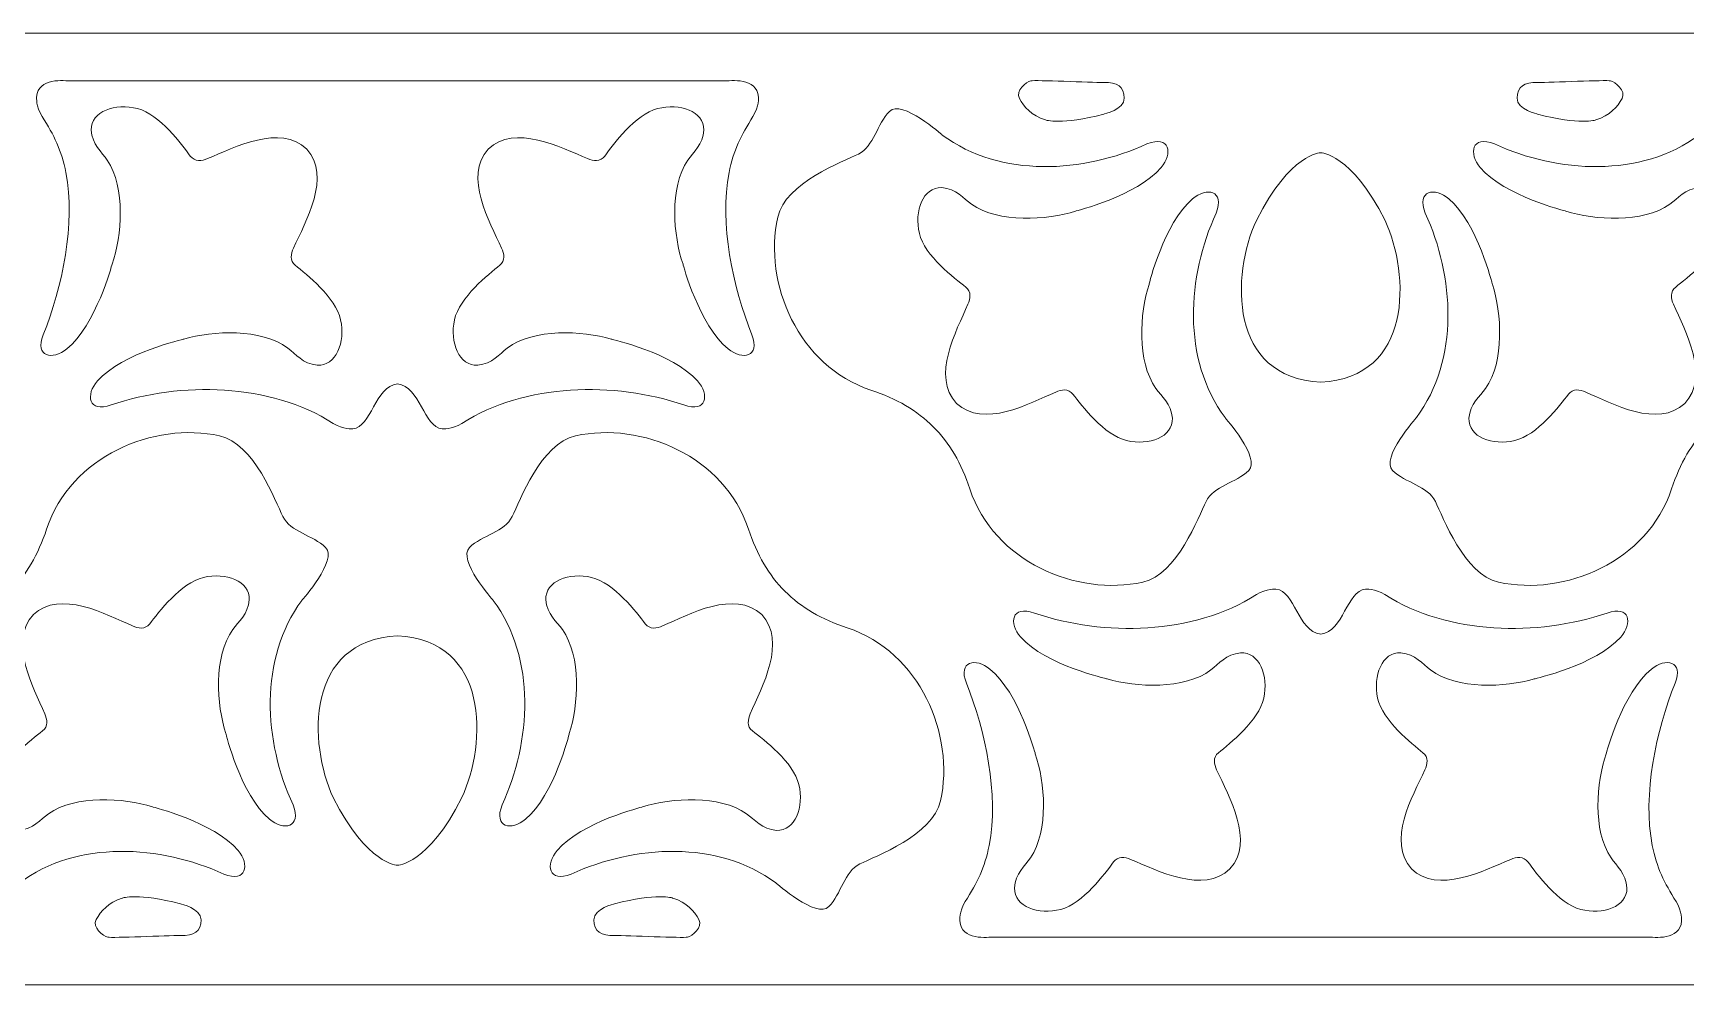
# Model space of a CAD drawing. Header units: centimetres. Extents: x -122 to 122, y -10 to 10.
# Drawn here: x -60.11 to -25.4, y -10 to 10 of the extents above; entities that cross this region are included whole.
import ezdxf

# ---------------------------------------------------------------- set-up
doc = ezdxf.new("R2010")
doc.units = ezdxf.units.CM
doc.header["$MEASUREMENT"] = 0
doc.layers.add('Layer 1', color=7, linetype='Continuous')

msp = doc.modelspace()

# ---------------------------------------------------------------- linework, layer by layer
at = {"layer": 'Layer 1', "color": 242, "lineweight": 9}
for points, knots in [([(-121.97151, 10), (-121.97151, 10), (122.0286, 10), (122.0286, 10), (122.0286, 10), (122.0286, 10), (122.0286, -10.00001), (122.0286, -10.00001), (122.0286, -10.00001), (122.0286, -10.00001), (-121.97151, -10.00001), (-121.97151, -10.00001), (-121.97151, -10.00001), (-121.97151, -10.00001), (-121.97151, 10), (-121.97151, 10)], [0, 0, 0, 0, 0.2, 0.2, 0.2, 0.2, 0.4, 0.4, 0.4, 0.4, 0.6, 0.6, 0.6, 0.6, 1, 1, 1, 1]), ([(-52.45917, 2.63059), (-52.9409, 2.56495), (-53.00464, 1.72649), (-53.39844, 1.68273), (-53.39844, 1.68273), (-53.39844, 1.68273), (-53.59653, 1.66487), (-53.8074, 1.79877), (-53.8074, 1.79877), (-55.15427, 2.65399), (-57.00052, 2.67761), (-58.47185, 2.18843), (-58.47185, 2.18843), (-58.95847, 2.01032), (-59.01261, 2.40402), (-58.76014, 2.68988), (-58.76014, 2.68988), (-58.23497, 3.28423), (-56.94526, 3.56919), (-56.94526, 3.56919), (-56.94526, 3.56919), (-56.33688, 3.75095), (-55.32673, 3.79653), (-54.76377, 3.38083), (-54.76377, 3.38083), (-54.59856, 3.25883), (-54.4499, 3.0513), (-54.14444, 3.02068), (-54.14444, 3.02068), (-53.74465, 3.00104), (-53.5529, 3.50262), (-53.65487, 3.97368), (-53.65487, 3.97368), (-53.75679, 4.44475), (-54.3741, 4.9345), (-54.60562, 5.11965), (-54.60562, 5.11965), (-54.72858, 5.21802), (-54.69932, 5.36584), (-54.64481, 5.48279), (-54.64481, 5.48279), (-54.38687, 6.03651), (-53.84493, 6.98759), (-54.36446, 7.55946), (-54.36446, 7.55946), (-54.91503, 8.10149), (-55.88708, 7.59812), (-56.45068, 7.36255), (-56.45068, 7.36255), (-56.56968, 7.31279), (-56.71862, 7.28944), (-56.81198, 7.41628), (-56.81198, 7.41628), (-56.98767, 7.65502), (-57.4523, 8.29144), (-57.91891, 8.4122), (-57.91891, 8.4122), (-58.38547, 8.53297), (-58.89437, 8.36147), (-58.89076, 7.96124), (-58.89076, 7.96124), (-58.87235, 7.65477), (-58.67101, 7.49787), (-58.55572, 7.32794), (-58.55572, 7.32794), (-58.1629, 6.74878), (-58.24896, 5.74126), (-58.45497, 5.14068), (-58.45497, 5.14068), (-58.45497, 5.14068), (-58.7914, 3.86335), (-59.40631, 3.3625), (-59.40631, 3.3625), (-59.69968, 3.12357), (-60.08718, 3.19047), (-59.90031, 3.65951), (-59.90031, 3.65951), (-59.50267, 4.65767), (-59.21337, 5.99995), (-59.42269, 7.06999), (-59.42269, 7.06999), (-59.51323, 7.53281), (-59.67543, 7.8561), (-59.92275, 8.2456), (-59.92275, 8.2456), (-60.05663, 8.45647), (-60.03881, 8.65458), (-60.03881, 8.65458), (-60.03881, 8.65458), (-60.00591, 9.08118), (-59.45771, 8.9911), (-59.3059, 8.99368), (-59.3059, 8.99368), (-59.3059, 8.99368), (-52.45917, 8.99367), (-52.45917, 8.99367), (-52.45917, 8.99367), (-52.45917, 8.99367), (-45.61252, 8.99367), (-45.61252, 8.99367), (-45.61252, 8.99367), (-45.46068, 8.99109), (-44.91246, 9.08119), (-44.87964, 8.65458), (-44.87964, 8.65458), (-44.87964, 8.65458), (-44.86178, 8.45648), (-44.99569, 8.2456), (-44.99569, 8.2456), (-45.24295, 7.8561), (-45.40519, 7.53282), (-45.49573, 7.06999), (-45.49573, 7.06999), (-45.70507, 5.99994), (-45.41576, 4.65768), (-45.01814, 3.65951), (-45.01814, 3.65951), (-44.83123, 3.19047), (-45.21869, 3.12358), (-45.51214, 3.3625), (-45.51214, 3.3625), (-46.12703, 3.86335), (-46.46347, 5.14068), (-46.46347, 5.14068), (-46.46347, 5.14068), (-46.66948, 5.74125), (-46.75551, 6.74878), (-46.3627, 7.32794), (-46.3627, 7.32794), (-46.24736, 7.49786), (-46.04601, 7.65478), (-46.02767, 7.96124), (-46.02767, 7.96124), (-46.024, 8.36146), (-46.53292, 8.53297), (-46.99952, 8.4122), (-46.99952, 8.4122), (-47.46608, 8.29143), (-47.93075, 7.65503), (-48.10646, 7.41628), (-48.10646, 7.41628), (-48.19983, 7.28943), (-48.34871, 7.31279), (-48.46775, 7.36255), (-48.46775, 7.36255), (-49.03128, 7.59811), (-50.0034, 8.10149), (-50.55398, 7.55946), (-50.55398, 7.55946), (-51.07344, 6.98759), (-50.53158, 6.03651), (-50.27361, 5.48279), (-50.27361, 5.48279), (-50.21905, 5.36584), (-50.18982, 5.21802), (-50.31282, 5.11965), (-50.31282, 5.11965), (-50.54433, 4.93449), (-51.16161, 4.44475), (-51.26356, 3.97368), (-51.26356, 3.97368), (-51.36546, 3.50261), (-51.17377, 3.00104), (-50.77401, 3.02068), (-50.77401, 3.02068), (-50.46852, 3.05128), (-50.31982, 3.25883), (-50.15467, 3.38083), (-50.15467, 3.38083), (-49.59167, 3.79651), (-48.58153, 3.75096), (-47.97319, 3.56919), (-47.97319, 3.56919), (-47.97319, 3.56919), (-46.6834, 3.28423), (-46.15831, 2.68988), (-46.15831, 2.68988), (-45.90581, 2.40402), (-45.95993, 2.01032), (-46.44659, 2.18843), (-46.44659, 2.18843), (-47.91789, 2.6776), (-49.76412, 2.654), (-51.11101, 1.79877), (-51.11101, 1.79877), (-51.32188, 1.66486), (-51.52, 1.68273), (-51.52, 1.68273), (-51.52, 1.68273), (-51.91378, 1.72647), (-51.97748, 2.56497), (-52.45917, 2.63059)], [0, 0, 0, 0, 0.02040816, 0.02040816, 0.02040816, 0.02040816, 0.04081633, 0.04081633, 0.04081633, 0.04081633, 0.06122449, 0.06122449, 0.06122449, 0.06122449, 0.08163265, 0.08163265, 0.08163265, 0.08163265, 0.10204082, 0.10204082, 0.10204082, 0.10204082, 0.12244898, 0.12244898, 0.12244898, 0.12244898, 0.14285714, 0.14285714, 0.14285714, 0.14285714, 0.16326531, 0.16326531, 0.16326531, 0.16326531, 0.18367347, 0.18367347, 0.18367347, 0.18367347, 0.20408163, 0.20408163, 0.20408163, 0.20408163, 0.2244898, 0.2244898, 0.2244898, 0.2244898, 0.24489796, 0.24489796, 0.24489796, 0.24489796, 0.26530612, 0.26530612, 0.26530612, 0.26530612, 0.28571429, 0.28571429, 0.28571429, 0.28571429, 0.30612245, 0.30612245, 0.30612245, 0.30612245, 0.32653061, 0.32653061, 0.32653061, 0.32653061, 0.34693878, 0.34693878, 0.34693878, 0.34693878, 0.36734694, 0.36734694, 0.36734694, 0.36734694, 0.3877551, 0.3877551, 0.3877551, 0.3877551, 0.40816327, 0.40816327, 0.40816327, 0.40816327, 0.42857143, 0.42857143, 0.42857143, 0.42857143, 0.44897959, 0.44897959, 0.44897959, 0.44897959, 0.46938776, 0.46938776, 0.46938776, 0.46938776, 0.48979592, 0.48979592, 0.48979592, 0.48979592, 0.51020408, 0.51020408, 0.51020408, 0.51020408, 0.53061224, 0.53061224, 0.53061224, 0.53061224, 0.55102041, 0.55102041, 0.55102041, 0.55102041, 0.57142857, 0.57142857, 0.57142857, 0.57142857, 0.59183673, 0.59183673, 0.59183673, 0.59183673, 0.6122449, 0.6122449, 0.6122449, 0.6122449, 0.63265306, 0.63265306, 0.63265306, 0.63265306, 0.65306122, 0.65306122, 0.65306122, 0.65306122, 0.67346939, 0.67346939, 0.67346939, 0.67346939, 0.69387755, 0.69387755, 0.69387755, 0.69387755, 0.71428571, 0.71428571, 0.71428571, 0.71428571, 0.73469388, 0.73469388, 0.73469388, 0.73469388, 0.75510204, 0.75510204, 0.75510204, 0.75510204, 0.7755102, 0.7755102, 0.7755102, 0.7755102, 0.79591837, 0.79591837, 0.79591837, 0.79591837, 0.81632653, 0.81632653, 0.81632653, 0.81632653, 0.83673469, 0.83673469, 0.83673469, 0.83673469, 0.85714286, 0.85714286, 0.85714286, 0.85714286, 0.87755102, 0.87755102, 0.87755102, 0.87755102, 0.89795918, 0.89795918, 0.89795918, 0.89795918, 0.91836735, 0.91836735, 0.91836735, 0.91836735, 0.93877551, 0.93877551, 0.93877551, 0.93877551, 0.95918367, 0.95918367, 0.95918367, 0.95918367, 1, 1, 1, 1]), ([(-38.85263, 8.17439), (-38.85263, 8.17439), (-38.51355, 8.06501), (-37.6275, 8.29472), (-37.6275, 8.29472), (-37.6275, 8.29472), (-37.19544, 8.3877), (-37.19544, 8.63382), (-37.19544, 8.63382), (-37.19544, 8.87994), (-37.34858, 8.96198), (-37.6275, 8.96198), (-37.6275, 8.96198), (-37.9064, 8.96197), (-39.06596, 9.01668), (-39.15894, 8.9948), (-39.15894, 8.9948), (-39.25188, 8.97291), (-39.49257, 8.79243), (-39.39957, 8.62288), (-39.39957, 8.62288), (-39.30657, 8.45333), (-39.14252, 8.26738), (-38.85263, 8.17439)], [0, 0, 0, 0, 0.14285714, 0.14285714, 0.14285714, 0.14285714, 0.28571429, 0.28571429, 0.28571429, 0.28571429, 0.42857143, 0.42857143, 0.42857143, 0.42857143, 0.57142857, 0.57142857, 0.57142857, 0.57142857, 0.71428571, 0.71428571, 0.71428571, 0.71428571, 1, 1, 1, 1]), ([(-27.29023, 8.17439), (-27.29023, 8.17439), (-27.62937, 8.06501), (-28.5154, 8.29472), (-28.5154, 8.29472), (-28.5154, 8.29472), (-28.9475, 8.3877), (-28.9475, 8.63382), (-28.9475, 8.63382), (-28.9475, 8.87994), (-28.79434, 8.96198), (-28.5154, 8.96198), (-28.5154, 8.96198), (-28.23646, 8.96197), (-27.07697, 9.01668), (-26.98399, 8.9948), (-26.98399, 8.9948), (-26.89097, 8.97291), (-26.65036, 8.79243), (-26.74335, 8.62288), (-26.74335, 8.62288), (-26.83628, 8.45333), (-27.00039, 8.26738), (-27.29023, 8.17439)], [0, 0, 0, 0, 0.14285714, 0.14285714, 0.14285714, 0.14285714, 0.28571429, 0.28571429, 0.28571429, 0.28571429, 0.42857143, 0.42857143, 0.42857143, 0.42857143, 0.57142857, 0.57142857, 0.57142857, 0.57142857, 0.71428571, 0.71428571, 0.71428571, 0.71428571, 1, 1, 1, 1]), ([(-40.71842, 2.21896), (-41.24936, 2.7803), (-40.7266, 3.74206), (-40.47979, 4.30083), (-40.47979, 4.30083), (-40.42759, 4.41883), (-40.40132, 4.56723), (-40.52627, 4.66311), (-40.52627, 4.66311), (-40.76144, 4.84359), (-41.38842, 5.32086), (-41.4998, 5.7898), (-41.4998, 5.7898), (-41.61115, 6.25872), (-41.42954, 6.76404), (-41.02944, 6.75242), (-41.02944, 6.75242), (-40.72334, 6.72792), (-40.57059, 6.52342), (-40.40297, 6.40475), (-40.40297, 6.40475), (-39.8318, 6.00042), (-38.82277, 6.06624), (-38.21818, 6.26016), (-38.21818, 6.26016), (-38.21818, 6.26016), (-36.93436, 6.57092), (-36.4213, 7.17568), (-36.4213, 7.17568), (-36.17459, 7.46654), (-36.23659, 7.85908), (-36.71957, 7.67125), (-36.71957, 7.67125), (-38.04618, 7.05897), (-39.79096, 6.94885), (-41.0185, 7.85721), (-41.0185, 7.85721), (-41.0185, 7.85721), (-41.87173, 8.61745), (-42.12877, 8.35492), (-42.12877, 8.35492), (-42.38577, 8.0924), (-42.45695, 7.61656), (-42.77963, 7.45795), (-42.77963, 7.45795), (-43.10229, 7.29933), (-44.31632, 6.85442), (-44.47514, 6.1289), (-44.47514, 6.1289), (-44.77797, 4.74526), (-44.0477, 3.00218), (-42.5171, 2.49724), (-42.5171, 2.49724), (-41.97857, 2.31956), (-41.5482, 2.06964), (-41.20802, 1.72943), (-41.20802, 1.72943), (-40.86772, 1.38923), (-40.61786, 0.95884), (-40.4402, 0.42033), (-40.4402, 0.42033), (-39.93522, -1.11027), (-38.19216, -1.84059), (-36.80854, -1.5377), (-36.80854, -1.5377), (-36.083, -1.37888), (-35.6381, -0.16489), (-35.47949, 0.15781), (-35.47949, 0.15781), (-35.32084, 0.48048), (-34.84503, 0.5516), (-34.58253, 0.80866), (-34.58253, 0.80866), (-34.32, 1.06572), (-35.08023, 1.91894), (-35.08023, 1.91894), (-35.08023, 1.91894), (-35.98854, 3.14645), (-35.87847, 4.89122), (-35.26619, 6.21786), (-35.26619, 6.21786), (-35.07835, 6.70084), (-35.47091, 6.76284), (-35.76176, 6.51614), (-35.76176, 6.51614), (-36.36644, 6.00307), (-36.67727, 4.71925), (-36.67727, 4.71925), (-36.67727, 4.71925), (-36.87119, 4.11467), (-36.93701, 3.10562), (-36.53269, 2.53445), (-36.53269, 2.53445), (-36.41399, 2.36685), (-36.2095, 2.21403), (-36.18503, 1.908), (-36.18503, 1.908), (-36.1734, 1.50791), (-36.67873, 1.32625), (-37.14764, 1.43764), (-37.14764, 1.43764), (-37.61652, 1.54903), (-38.09384, 2.176), (-38.27431, 2.41118), (-38.27431, 2.41118), (-38.37019, 2.53612), (-38.51858, 2.50979), (-38.63661, 2.45765), (-38.63661, 2.45765), (-39.19537, 2.21082), (-40.15714, 1.68808), (-40.71842, 2.21896)], [0, 0, 0, 0, 0.03448276, 0.03448276, 0.03448276, 0.03448276, 0.06896552, 0.06896552, 0.06896552, 0.06896552, 0.10344828, 0.10344828, 0.10344828, 0.10344828, 0.13793103, 0.13793103, 0.13793103, 0.13793103, 0.17241379, 0.17241379, 0.17241379, 0.17241379, 0.20689655, 0.20689655, 0.20689655, 0.20689655, 0.24137931, 0.24137931, 0.24137931, 0.24137931, 0.27586207, 0.27586207, 0.27586207, 0.27586207, 0.31034483, 0.31034483, 0.31034483, 0.31034483, 0.34482759, 0.34482759, 0.34482759, 0.34482759, 0.37931034, 0.37931034, 0.37931034, 0.37931034, 0.4137931, 0.4137931, 0.4137931, 0.4137931, 0.44827586, 0.44827586, 0.44827586, 0.44827586, 0.48275862, 0.48275862, 0.48275862, 0.48275862, 0.51724138, 0.51724138, 0.51724138, 0.51724138, 0.55172414, 0.55172414, 0.55172414, 0.55172414, 0.5862069, 0.5862069, 0.5862069, 0.5862069, 0.62068966, 0.62068966, 0.62068966, 0.62068966, 0.65517241, 0.65517241, 0.65517241, 0.65517241, 0.68965517, 0.68965517, 0.68965517, 0.68965517, 0.72413793, 0.72413793, 0.72413793, 0.72413793, 0.75862069, 0.75862069, 0.75862069, 0.75862069, 0.79310345, 0.79310345, 0.79310345, 0.79310345, 0.82758621, 0.82758621, 0.82758621, 0.82758621, 0.86206897, 0.86206897, 0.86206897, 0.86206897, 0.89655172, 0.89655172, 0.89655172, 0.89655172, 0.93103448, 0.93103448, 0.93103448, 0.93103448, 1, 1, 1, 1]), ([(-25.42428, 2.21896), (-24.89342, 2.7803), (-25.41619, 3.74206), (-25.66302, 4.30083), (-25.66302, 4.30083), (-25.71511, 4.41883), (-25.74148, 4.56723), (-25.61653, 4.66311), (-25.61653, 4.66311), (-25.38134, 4.84359), (-24.75439, 5.32086), (-24.64299, 5.7898), (-24.64299, 5.7898), (-24.53155, 6.25872), (-24.71327, 6.76404), (-25.11336, 6.75242), (-25.11336, 6.75242), (-25.41936, 6.72792), (-25.57221, 6.52342), (-25.7398, 6.40475), (-25.7398, 6.40475), (-26.3109, 6.00042), (-27.32003, 6.06624), (-27.92462, 6.26016), (-27.92462, 6.26016), (-27.92462, 6.26016), (-29.20843, 6.57092), (-29.7215, 7.17568), (-29.7215, 7.17568), (-29.96818, 7.46654), (-29.9062, 7.85908), (-29.42323, 7.67125), (-29.42323, 7.67125), (-28.09652, 7.05897), (-26.35182, 6.94885), (-25.1243, 7.85721), (-25.1243, 7.85721), (-25.1243, 7.85721), (-24.27107, 8.61745), (-24.01403, 8.35492), (-24.01403, 8.35492), (-23.75693, 8.0924), (-23.68586, 7.61656), (-23.36315, 7.45795), (-23.36315, 7.45795), (-23.04041, 7.29933), (-21.82648, 6.85442), (-21.66765, 6.1289), (-21.66765, 6.1289), (-21.36473, 4.74526), (-22.09508, 3.00218), (-23.62568, 2.49724), (-23.62568, 2.49724), (-24.16412, 2.31956), (-24.59459, 2.06964), (-24.93478, 1.72943), (-24.93478, 1.72943), (-25.27498, 1.38923), (-25.52493, 0.95884), (-25.70259, 0.42033), (-25.70259, 0.42033), (-26.20748, -1.11027), (-27.95062, -1.84059), (-29.33427, -1.5377), (-29.33427, -1.5377), (-30.05978, -1.37888), (-30.50471, -0.16489), (-30.66332, 0.15781), (-30.66332, 0.15781), (-30.82186, 0.48048), (-31.29774, 0.5516), (-31.56028, 0.80866), (-31.56028, 0.80866), (-31.82278, 1.06572), (-31.06256, 1.91894), (-31.06256, 1.91894), (-31.06256, 1.91894), (-30.15416, 3.14645), (-30.26432, 4.89122), (-30.87661, 6.21786), (-30.87661, 6.21786), (-31.06443, 6.70084), (-30.67189, 6.76284), (-30.38103, 6.51614), (-30.38103, 6.51614), (-29.77625, 6.00307), (-29.46551, 4.71925), (-29.46551, 4.71925), (-29.46551, 4.71925), (-29.27159, 4.11467), (-29.20579, 3.10562), (-29.61008, 2.53445), (-29.61008, 2.53445), (-29.72871, 2.36685), (-29.93329, 2.21403), (-29.95778, 1.908), (-29.95778, 1.908), (-29.96937, 1.50791), (-29.46408, 1.32625), (-28.99516, 1.43764), (-28.99516, 1.43764), (-28.52618, 1.54903), (-28.04895, 2.176), (-27.86847, 2.41118), (-27.86847, 2.41118), (-27.77251, 2.53612), (-27.62421, 2.50979), (-27.50618, 2.45765), (-27.50618, 2.45765), (-26.94741, 2.21082), (-25.98565, 1.68808), (-25.42428, 2.21896)], [0, 0, 0, 0, 0.03448276, 0.03448276, 0.03448276, 0.03448276, 0.06896552, 0.06896552, 0.06896552, 0.06896552, 0.10344828, 0.10344828, 0.10344828, 0.10344828, 0.13793103, 0.13793103, 0.13793103, 0.13793103, 0.17241379, 0.17241379, 0.17241379, 0.17241379, 0.20689655, 0.20689655, 0.20689655, 0.20689655, 0.24137931, 0.24137931, 0.24137931, 0.24137931, 0.27586207, 0.27586207, 0.27586207, 0.27586207, 0.31034483, 0.31034483, 0.31034483, 0.31034483, 0.34482759, 0.34482759, 0.34482759, 0.34482759, 0.37931034, 0.37931034, 0.37931034, 0.37931034, 0.4137931, 0.4137931, 0.4137931, 0.4137931, 0.44827586, 0.44827586, 0.44827586, 0.44827586, 0.48275862, 0.48275862, 0.48275862, 0.48275862, 0.51724138, 0.51724138, 0.51724138, 0.51724138, 0.55172414, 0.55172414, 0.55172414, 0.55172414, 0.5862069, 0.5862069, 0.5862069, 0.5862069, 0.62068966, 0.62068966, 0.62068966, 0.62068966, 0.65517241, 0.65517241, 0.65517241, 0.65517241, 0.68965517, 0.68965517, 0.68965517, 0.68965517, 0.72413793, 0.72413793, 0.72413793, 0.72413793, 0.75862069, 0.75862069, 0.75862069, 0.75862069, 0.79310345, 0.79310345, 0.79310345, 0.79310345, 0.82758621, 0.82758621, 0.82758621, 0.82758621, 0.86206897, 0.86206897, 0.86206897, 0.86206897, 0.89655172, 0.89655172, 0.89655172, 0.89655172, 0.93103448, 0.93103448, 0.93103448, 0.93103448, 1, 1, 1, 1]), ([(-33.07151, 7.48526), (-33.07151, 7.48526), (-33.71144, 7.47431), (-34.42245, 6.06322), (-34.42245, 6.06322), (-34.95254, 4.91753), (-35.00187, 2.75634), (-33.07148, 2.66724), (-33.07148, 2.66724), (-31.14111, 2.75632), (-31.19042, 4.91753), (-31.72053, 6.06322), (-31.72053, 6.06322), (-32.43151, 7.4743), (-33.07145, 7.48526), (-33.07145, 7.48526)], [0, 0, 0, 0, 0.2, 0.2, 0.2, 0.2, 0.4, 0.4, 0.4, 0.4, 0.6, 0.6, 0.6, 0.6, 1, 1, 1, 1]), ([(-60.10592, -2.219), (-60.63678, -2.78034), (-60.11408, -3.74209), (-59.86727, -4.30086), (-59.86727, -4.30086), (-59.81509, -4.4189), (-59.78881, -4.56726), (-59.91374, -4.66314), (-59.91374, -4.66314), (-60.14886, -4.84363), (-60.77589, -5.32089), (-60.88728, -5.78983), (-60.88728, -5.78983), (-60.99865, -6.25875), (-60.817, -6.76407), (-60.41692, -6.75245), (-60.41692, -6.75245), (-60.11084, -6.72798), (-59.95805, -6.52345), (-59.79047, -6.40478), (-59.79047, -6.40478), (-59.21922, -6.00046), (-58.21026, -6.06627), (-57.60567, -6.26019), (-57.60567, -6.26019), (-57.60567, -6.26019), (-56.32184, -6.57095), (-55.80877, -7.17571), (-55.80877, -7.17571), (-55.56202, -7.46658), (-55.62407, -7.85911), (-56.10707, -7.67128), (-56.10707, -7.67128), (-57.43368, -7.05901), (-59.17844, -6.94888), (-60.40598, -7.85724), (-60.40598, -7.85724), (-60.40598, -7.85724), (-61.25921, -8.61748), (-61.51626, -8.35496), (-61.51626, -8.35496), (-61.77327, -8.09243), (-61.84441, -7.61659), (-62.16711, -7.45798), (-62.16711, -7.45798), (-62.48979, -7.29938), (-63.70378, -6.85445), (-63.86261, -6.12893), (-63.86261, -6.12893), (-64.16547, -4.74531), (-63.43518, -3.00221), (-61.90459, -2.49727), (-61.90459, -2.49727), (-61.366, -2.31963), (-60.9357, -2.06967), (-60.59548, -1.72946), (-60.59548, -1.72946), (-60.25522, -1.38927), (-60.00534, -0.95887), (-59.82769, -0.42036), (-59.82769, -0.42036), (-59.32273, 1.11023), (-57.57965, 1.84056), (-56.19603, 1.53767), (-56.19603, 1.53767), (-55.4705, 1.37883), (-55.02558, 0.16486), (-54.86697, -0.15784), (-54.86697, -0.15784), (-54.70834, -0.48053), (-54.23251, -0.55163), (-53.97, -0.80869), (-53.97, -0.80869), (-53.70742, -1.06576), (-54.4677, -1.91897), (-54.4677, -1.91897), (-54.4677, -1.91897), (-55.37604, -3.14652), (-55.26595, -4.89125), (-54.65366, -6.21789), (-54.65366, -6.21789), (-54.46577, -6.70089), (-54.85838, -6.76287), (-55.14925, -6.51617), (-55.14925, -6.51617), (-55.75395, -6.0031), (-56.06477, -4.71928), (-56.06477, -4.71928), (-56.06477, -4.71928), (-56.25861, -4.11471), (-56.32448, -3.10565), (-55.92017, -2.53448), (-55.92017, -2.53448), (-55.80149, -2.3669), (-55.59698, -2.21406), (-55.5725, -1.90803), (-55.5725, -1.90803), (-55.56083, -1.50796), (-56.0662, -1.32628), (-56.53513, -1.43767), (-56.53513, -1.43767), (-57.00402, -1.54908), (-57.48132, -2.17603), (-57.66181, -2.41121), (-57.66181, -2.41121), (-57.75769, -2.53616), (-57.90607, -2.50982), (-58.02408, -2.45768), (-58.02408, -2.45768), (-58.58279, -2.21086), (-59.54461, -1.68811), (-60.10592, -2.219)], [0, 0, 0, 0, 0.03448276, 0.03448276, 0.03448276, 0.03448276, 0.06896552, 0.06896552, 0.06896552, 0.06896552, 0.10344828, 0.10344828, 0.10344828, 0.10344828, 0.13793103, 0.13793103, 0.13793103, 0.13793103, 0.17241379, 0.17241379, 0.17241379, 0.17241379, 0.20689655, 0.20689655, 0.20689655, 0.20689655, 0.24137931, 0.24137931, 0.24137931, 0.24137931, 0.27586207, 0.27586207, 0.27586207, 0.27586207, 0.31034483, 0.31034483, 0.31034483, 0.31034483, 0.34482759, 0.34482759, 0.34482759, 0.34482759, 0.37931034, 0.37931034, 0.37931034, 0.37931034, 0.4137931, 0.4137931, 0.4137931, 0.4137931, 0.44827586, 0.44827586, 0.44827586, 0.44827586, 0.48275862, 0.48275862, 0.48275862, 0.48275862, 0.51724138, 0.51724138, 0.51724138, 0.51724138, 0.55172414, 0.55172414, 0.55172414, 0.55172414, 0.5862069, 0.5862069, 0.5862069, 0.5862069, 0.62068966, 0.62068966, 0.62068966, 0.62068966, 0.65517241, 0.65517241, 0.65517241, 0.65517241, 0.68965517, 0.68965517, 0.68965517, 0.68965517, 0.72413793, 0.72413793, 0.72413793, 0.72413793, 0.75862069, 0.75862069, 0.75862069, 0.75862069, 0.79310345, 0.79310345, 0.79310345, 0.79310345, 0.82758621, 0.82758621, 0.82758621, 0.82758621, 0.86206897, 0.86206897, 0.86206897, 0.86206897, 0.89655172, 0.89655172, 0.89655172, 0.89655172, 0.93103448, 0.93103448, 0.93103448, 0.93103448, 1, 1, 1, 1]), ([(-44.81178, -2.219), (-44.28092, -2.78034), (-44.80367, -3.74209), (-45.05049, -4.30086), (-45.05049, -4.30086), (-45.10261, -4.4189), (-45.12896, -4.56726), (-45.00402, -4.66314), (-45.00402, -4.66314), (-44.76876, -4.84363), (-44.14186, -5.32089), (-44.0305, -5.78983), (-44.0305, -5.78983), (-43.91905, -6.25875), (-44.10076, -6.76407), (-44.50084, -6.75245), (-44.50084, -6.75245), (-44.80686, -6.72798), (-44.95971, -6.52345), (-45.12729, -6.40478), (-45.12729, -6.40478), (-45.6984, -6.00046), (-46.70752, -6.06627), (-47.31208, -6.26019), (-47.31208, -6.26019), (-47.31208, -6.26019), (-48.59591, -6.57095), (-49.10898, -7.17571), (-49.10898, -7.17571), (-49.35561, -7.46658), (-49.29368, -7.85911), (-48.81071, -7.67128), (-48.81071, -7.67128), (-47.48402, -7.05901), (-45.73931, -6.94888), (-44.51179, -7.85724), (-44.51179, -7.85724), (-44.51179, -7.85724), (-43.65855, -8.61748), (-43.4015, -8.35496), (-43.4015, -8.35496), (-43.14443, -8.09243), (-43.07332, -7.61659), (-42.75065, -7.45798), (-42.75065, -7.45798), (-42.42792, -7.29938), (-41.21395, -6.85445), (-41.05514, -6.12893), (-41.05514, -6.12893), (-40.75223, -4.74531), (-41.48258, -3.00221), (-43.01316, -2.49727), (-43.01316, -2.49727), (-43.55163, -2.31963), (-43.98208, -2.06967), (-44.32226, -1.72946), (-44.32226, -1.72946), (-44.6624, -1.38927), (-44.91242, -0.95887), (-45.09007, -0.42036), (-45.09007, -0.42036), (-45.59498, 1.11023), (-47.33811, 1.84056), (-48.72174, 1.53767), (-48.72174, 1.53767), (-49.44721, 1.37883), (-49.89218, 0.16486), (-50.05079, -0.15784), (-50.05079, -0.15784), (-50.20936, -0.48053), (-50.68523, -0.55163), (-50.94776, -0.80869), (-50.94776, -0.80869), (-51.21028, -1.06576), (-50.45004, -1.91897), (-50.45004, -1.91897), (-50.45004, -1.91897), (-49.54166, -3.14652), (-49.6518, -4.89125), (-50.26409, -6.21789), (-50.26409, -6.21789), (-50.45193, -6.70089), (-50.05938, -6.76287), (-49.76852, -6.51617), (-49.76852, -6.51617), (-49.16376, -6.0031), (-48.853, -4.71928), (-48.853, -4.71928), (-48.853, -4.71928), (-48.65901, -4.11471), (-48.59326, -3.10565), (-48.9976, -2.53448), (-48.9976, -2.53448), (-49.11621, -2.3669), (-49.32077, -2.21406), (-49.34525, -1.90803), (-49.34525, -1.90803), (-49.35688, -1.50796), (-48.85157, -1.32628), (-48.38264, -1.43767), (-48.38264, -1.43767), (-47.91368, -1.54908), (-47.43643, -2.17603), (-47.25595, -2.41121), (-47.25595, -2.41121), (-47.16001, -2.53616), (-47.01168, -2.50982), (-46.89367, -2.45768), (-46.89367, -2.45768), (-46.33483, -2.21086), (-45.37317, -1.68811), (-44.81178, -2.219)], [0, 0, 0, 0, 0.03448276, 0.03448276, 0.03448276, 0.03448276, 0.06896552, 0.06896552, 0.06896552, 0.06896552, 0.10344828, 0.10344828, 0.10344828, 0.10344828, 0.13793103, 0.13793103, 0.13793103, 0.13793103, 0.17241379, 0.17241379, 0.17241379, 0.17241379, 0.20689655, 0.20689655, 0.20689655, 0.20689655, 0.24137931, 0.24137931, 0.24137931, 0.24137931, 0.27586207, 0.27586207, 0.27586207, 0.27586207, 0.31034483, 0.31034483, 0.31034483, 0.31034483, 0.34482759, 0.34482759, 0.34482759, 0.34482759, 0.37931034, 0.37931034, 0.37931034, 0.37931034, 0.4137931, 0.4137931, 0.4137931, 0.4137931, 0.44827586, 0.44827586, 0.44827586, 0.44827586, 0.48275862, 0.48275862, 0.48275862, 0.48275862, 0.51724138, 0.51724138, 0.51724138, 0.51724138, 0.55172414, 0.55172414, 0.55172414, 0.55172414, 0.5862069, 0.5862069, 0.5862069, 0.5862069, 0.62068966, 0.62068966, 0.62068966, 0.62068966, 0.65517241, 0.65517241, 0.65517241, 0.65517241, 0.68965517, 0.68965517, 0.68965517, 0.68965517, 0.72413793, 0.72413793, 0.72413793, 0.72413793, 0.75862069, 0.75862069, 0.75862069, 0.75862069, 0.79310345, 0.79310345, 0.79310345, 0.79310345, 0.82758621, 0.82758621, 0.82758621, 0.82758621, 0.86206897, 0.86206897, 0.86206897, 0.86206897, 0.89655172, 0.89655172, 0.89655172, 0.89655172, 0.93103448, 0.93103448, 0.93103448, 0.93103448, 1, 1, 1, 1]), ([(-33.07103, -2.63064), (-32.5893, -2.56502), (-32.52565, -1.72652), (-32.13184, -1.68276), (-32.13184, -1.68276), (-32.13184, -1.68276), (-31.93375, -1.6649), (-31.72288, -1.7988), (-31.72288, -1.7988), (-30.37593, -2.65403), (-28.52974, -2.67764), (-27.05843, -2.18846), (-27.05843, -2.18846), (-26.57173, -2.01036), (-26.51765, -2.40405), (-26.77015, -2.68991), (-26.77015, -2.68991), (-27.29523, -3.28427), (-28.58502, -3.56922), (-28.58502, -3.56922), (-28.58502, -3.56922), (-29.19332, -3.751), (-30.20354, -3.79656), (-30.7665, -3.38086), (-30.7665, -3.38086), (-30.93164, -3.25887), (-31.08039, -3.05133), (-31.38583, -3.02071), (-31.38583, -3.02071), (-31.78555, -3.00108), (-31.97736, -3.50265), (-31.87541, -3.97371), (-31.87541, -3.97371), (-31.77341, -4.44479), (-31.15616, -4.93453), (-30.92465, -5.11968), (-30.92465, -5.11968), (-30.80162, -5.21807), (-30.83096, -5.36587), (-30.88546, -5.48282), (-30.88546, -5.48282), (-31.14341, -6.03654), (-31.68535, -6.98762), (-31.16581, -7.55949), (-31.16581, -7.55949), (-30.61517, -8.10154), (-29.6432, -7.59815), (-29.0796, -7.36258), (-29.0796, -7.36258), (-28.96052, -7.31283), (-28.81166, -7.28947), (-28.71832, -7.41631), (-28.71832, -7.41631), (-28.54253, -7.65506), (-28.07798, -8.29147), (-27.61137, -8.41223), (-27.61137, -8.41223), (-27.14474, -8.533), (-26.6359, -8.3615), (-26.63951, -7.96127), (-26.63951, -7.96127), (-26.65785, -7.65482), (-26.85927, -7.4979), (-26.97455, -7.32797), (-26.97455, -7.32797), (-27.3673, -6.74881), (-27.28133, -5.7413), (-27.07531, -5.14071), (-27.07531, -5.14071), (-27.07531, -5.14071), (-26.7389, -3.86338), (-26.12395, -3.36253), (-26.12395, -3.36253), (-25.83052, -3.12362), (-25.4431, -3.1905), (-25.62995, -3.65954), (-25.62995, -3.65954), (-26.02753, -4.65772), (-26.31691, -5.99998), (-26.10757, -7.07002), (-26.10757, -7.07002), (-26.01698, -7.53286), (-25.85483, -7.85613), (-25.60753, -8.24563), (-25.60753, -8.24563), (-25.47357, -8.45653), (-25.49148, -8.65461), (-25.49148, -8.65461), (-25.49148, -8.65461), (-25.52429, -9.08123), (-26.07257, -8.99113), (-26.22439, -8.99371), (-26.22439, -8.99371), (-26.22439, -8.99371), (-33.07103, -8.99372), (-33.07103, -8.99372), (-33.07103, -8.99372), (-33.07103, -8.99372), (-39.91768, -8.99372), (-39.91768, -8.99372), (-39.91768, -8.99372), (-40.06953, -8.99114), (-40.61782, -9.08122), (-40.65062, -8.65461), (-40.65062, -8.65461), (-40.65062, -8.65461), (-40.6685, -8.45651), (-40.53459, -8.24563), (-40.53459, -8.24563), (-40.28725, -7.85613), (-40.1251, -7.53285), (-40.03454, -7.07002), (-40.03454, -7.07002), (-39.82521, -5.99999), (-40.11451, -4.65771), (-40.51217, -3.65954), (-40.51217, -3.65954), (-40.69897, -3.19051), (-40.31158, -3.12361), (-40.01815, -3.36253), (-40.01815, -3.36253), (-39.40317, -3.86339), (-39.06679, -5.14071), (-39.06679, -5.14071), (-39.06679, -5.14071), (-38.86072, -5.74131), (-38.77478, -6.74881), (-39.16756, -7.32797), (-39.16756, -7.32797), (-39.28276, -7.49791), (-39.48425, -7.65481), (-39.50261, -7.96127), (-39.50261, -7.96127), (-39.5062, -8.36151), (-38.99734, -8.533), (-38.53074, -8.41223), (-38.53074, -8.41223), (-38.06412, -8.29149), (-37.59952, -7.65506), (-37.4238, -7.41631), (-37.4238, -7.41631), (-37.33037, -7.28948), (-37.18157, -7.31282), (-37.06254, -7.36258), (-37.06254, -7.36258), (-36.49884, -7.59816), (-35.52688, -8.10152), (-34.97629, -7.55949), (-34.97629, -7.55949), (-34.45676, -6.98763), (-34.9987, -6.03654), (-35.25665, -5.48282), (-35.25665, -5.48282), (-35.31115, -5.36588), (-35.34046, -5.21806), (-35.21746, -5.11968), (-35.21746, -5.11968), (-34.98587, -4.93454), (-34.36865, -4.44478), (-34.26673, -3.97371), (-34.26673, -3.97371), (-34.16466, -3.50265), (-34.3565, -3.00107), (-34.75627, -3.02071), (-34.75627, -3.02071), (-35.06168, -3.05135), (-35.21046, -3.25886), (-35.37562, -3.38086), (-35.37562, -3.38086), (-35.93853, -3.79658), (-36.94873, -3.75099), (-37.55709, -3.56922), (-37.55709, -3.56922), (-37.55709, -3.56922), (-38.84686, -3.28426), (-39.37198, -2.68991), (-39.37198, -2.68991), (-39.62439, -2.40406), (-39.57035, -2.01035), (-39.0837, -2.18846), (-39.0837, -2.18846), (-37.61231, -2.67765), (-35.76617, -2.65403), (-34.41926, -1.7988), (-34.41926, -1.7988), (-34.20832, -1.6649), (-34.01027, -1.68276), (-34.01027, -1.68276), (-34.01027, -1.68276), (-33.61642, -1.72654), (-33.5528, -2.56501), (-33.07103, -2.63064)], [0, 0, 0, 0, 0.02040816, 0.02040816, 0.02040816, 0.02040816, 0.04081633, 0.04081633, 0.04081633, 0.04081633, 0.06122449, 0.06122449, 0.06122449, 0.06122449, 0.08163265, 0.08163265, 0.08163265, 0.08163265, 0.10204082, 0.10204082, 0.10204082, 0.10204082, 0.12244898, 0.12244898, 0.12244898, 0.12244898, 0.14285714, 0.14285714, 0.14285714, 0.14285714, 0.16326531, 0.16326531, 0.16326531, 0.16326531, 0.18367347, 0.18367347, 0.18367347, 0.18367347, 0.20408163, 0.20408163, 0.20408163, 0.20408163, 0.2244898, 0.2244898, 0.2244898, 0.2244898, 0.24489796, 0.24489796, 0.24489796, 0.24489796, 0.26530612, 0.26530612, 0.26530612, 0.26530612, 0.28571429, 0.28571429, 0.28571429, 0.28571429, 0.30612245, 0.30612245, 0.30612245, 0.30612245, 0.32653061, 0.32653061, 0.32653061, 0.32653061, 0.34693878, 0.34693878, 0.34693878, 0.34693878, 0.36734694, 0.36734694, 0.36734694, 0.36734694, 0.3877551, 0.3877551, 0.3877551, 0.3877551, 0.40816327, 0.40816327, 0.40816327, 0.40816327, 0.42857143, 0.42857143, 0.42857143, 0.42857143, 0.44897959, 0.44897959, 0.44897959, 0.44897959, 0.46938776, 0.46938776, 0.46938776, 0.46938776, 0.48979592, 0.48979592, 0.48979592, 0.48979592, 0.51020408, 0.51020408, 0.51020408, 0.51020408, 0.53061224, 0.53061224, 0.53061224, 0.53061224, 0.55102041, 0.55102041, 0.55102041, 0.55102041, 0.57142857, 0.57142857, 0.57142857, 0.57142857, 0.59183673, 0.59183673, 0.59183673, 0.59183673, 0.6122449, 0.6122449, 0.6122449, 0.6122449, 0.63265306, 0.63265306, 0.63265306, 0.63265306, 0.65306122, 0.65306122, 0.65306122, 0.65306122, 0.67346939, 0.67346939, 0.67346939, 0.67346939, 0.69387755, 0.69387755, 0.69387755, 0.69387755, 0.71428571, 0.71428571, 0.71428571, 0.71428571, 0.73469388, 0.73469388, 0.73469388, 0.73469388, 0.75510204, 0.75510204, 0.75510204, 0.75510204, 0.7755102, 0.7755102, 0.7755102, 0.7755102, 0.79591837, 0.79591837, 0.79591837, 0.79591837, 0.81632653, 0.81632653, 0.81632653, 0.81632653, 0.83673469, 0.83673469, 0.83673469, 0.83673469, 0.85714286, 0.85714286, 0.85714286, 0.85714286, 0.87755102, 0.87755102, 0.87755102, 0.87755102, 0.89795918, 0.89795918, 0.89795918, 0.89795918, 0.91836735, 0.91836735, 0.91836735, 0.91836735, 0.93877551, 0.93877551, 0.93877551, 0.93877551, 0.95918367, 0.95918367, 0.95918367, 0.95918367, 1, 1, 1, 1]), ([(-52.45869, -7.48529), (-52.45869, -7.48529), (-51.81883, -7.47434), (-51.10782, -6.06325), (-51.10782, -6.06325), (-50.57766, -4.91757), (-50.5284, -2.75637), (-52.45878, -2.66727), (-52.45878, -2.66727), (-54.38909, -2.75637), (-54.33984, -4.91756), (-53.80974, -6.06325), (-53.80974, -6.06325), (-53.09869, -7.47436), (-52.45883, -7.48529), (-52.45883, -7.48529)], [0, 0, 0, 0, 0.2, 0.2, 0.2, 0.2, 0.4, 0.4, 0.4, 0.4, 0.6, 0.6, 0.6, 0.6, 1, 1, 1, 1]), ([(-58.23997, -8.17445), (-58.23997, -8.17445), (-57.9009, -8.06504), (-57.01487, -8.29475), (-57.01487, -8.29475), (-57.01487, -8.29475), (-56.58279, -8.38773), (-56.58279, -8.63385), (-56.58279, -8.63385), (-56.58279, -8.87997), (-56.73592, -8.96202), (-57.01487, -8.96202), (-57.01487, -8.96202), (-57.29374, -8.96203), (-58.4533, -9.01671), (-58.54629, -8.99483), (-58.54629, -8.99483), (-58.63923, -8.97296), (-58.87991, -8.79246), (-58.78694, -8.62292), (-58.78694, -8.62292), (-58.69392, -8.45337), (-58.52987, -8.26741), (-58.23997, -8.17445)], [0, 0, 0, 0, 0.14285714, 0.14285714, 0.14285714, 0.14285714, 0.28571429, 0.28571429, 0.28571429, 0.28571429, 0.42857143, 0.42857143, 0.42857143, 0.42857143, 0.57142857, 0.57142857, 0.57142857, 0.57142857, 0.71428571, 0.71428571, 0.71428571, 0.71428571, 1, 1, 1, 1]), ([(-46.67757, -8.17445), (-46.67757, -8.17445), (-47.01673, -8.06504), (-47.90276, -8.29475), (-47.90276, -8.29475), (-47.90276, -8.29475), (-48.33484, -8.38773), (-48.33484, -8.63385), (-48.33484, -8.63385), (-48.33484, -8.87997), (-48.18171, -8.96202), (-47.90276, -8.96202), (-47.90276, -8.96202), (-47.6238, -8.96203), (-46.46431, -9.01671), (-46.37135, -8.99483), (-46.37135, -8.99483), (-46.27832, -8.97296), (-46.03771, -8.79246), (-46.13069, -8.62292), (-46.13069, -8.62292), (-46.22363, -8.45337), (-46.38775, -8.26741), (-46.67757, -8.17445)], [0, 0, 0, 0, 0.14285714, 0.14285714, 0.14285714, 0.14285714, 0.28571429, 0.28571429, 0.28571429, 0.28571429, 0.42857143, 0.42857143, 0.42857143, 0.42857143, 0.57142857, 0.57142857, 0.57142857, 0.57142857, 0.71428571, 0.71428571, 0.71428571, 0.71428571, 1, 1, 1, 1])]:
    msp.add_open_spline(points, degree=3, knots=knots, dxfattribs=at)

doc.saveas('drawing.dxf')
